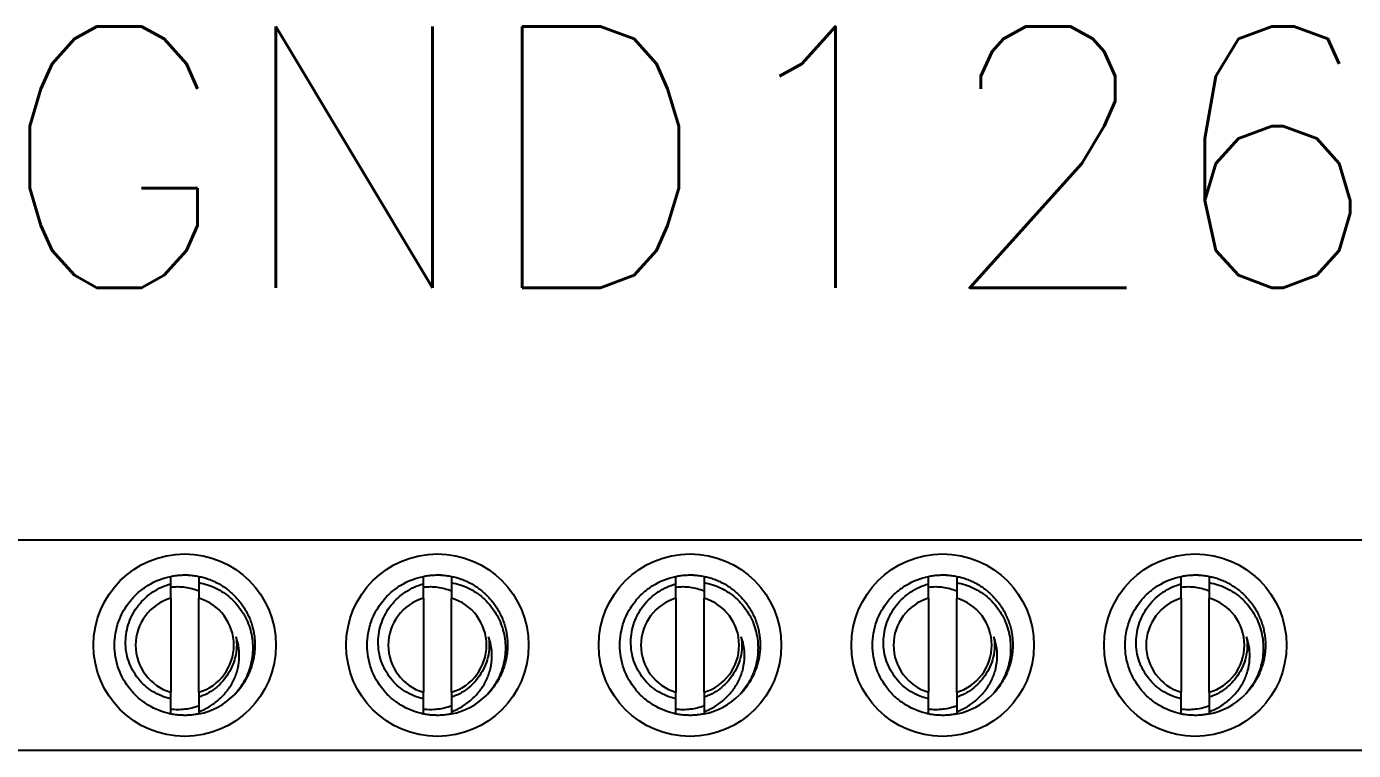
# Model space of a CAD drawing. Header units: inches. Extents: x 0.1 to 89.7, y 0.1 to 57.6.
# Drawn here: x 53.941 to 56.305, y 30.131 to 31.42 of the extents above; entities that cross this region are included whole.
import ezdxf
from ezdxf.enums import TextEntityAlignment as Align

# ---------------------------------------------------------------- set-up
doc = ezdxf.new("R2010")
doc.units = ezdxf.units.IN
doc.header["$MEASUREMENT"] = 0
doc.linetypes.add('SLD-Solid', pattern=[0])
doc.layers.add('PSYMS', color=7, linetype='Continuous')
doc.layers.add('PTAG', color=150, linetype='Continuous')
doc.styles.add('WD', font='romans.shx', dxfattribs={"height": 0.185})

# ---------------------------------------------------------------- blocks, each defined once
blk = doc.blocks.new('HDV1_GND_09')
at = {"color": 7, "linetype": 'SLD-Solid', "lineweight": 25}
for p, q in [((0.0179, 0.3809), (4.9779, 0.3809)), ((1.5729, 0.3027), (1.5729, 0.3159)), ((2.0229, 0.3027), (2.0229, 0.3159)), ((2.4729, 0.3027), (2.4729, 0.3159)), ((2.9229, 0.3027), (2.9229, 0.3159)), ((3.3729, 0.3027), (3.3729, 0.3159)), ((1.5729, 0.2773), (1.5729, 0.1096)), ((1.6229, 0.1096), (1.6229, 0.2773)), ((2.0229, 0.2773), (2.0229, 0.1096)), ((2.0729, 0.1096), (2.0729, 0.2773)), ((2.4729, 0.2773), (2.4729, 0.1096)), ((2.5229, 0.1096), (2.5229, 0.2773)), ((2.9229, 0.2773), (2.9229, 0.1096)), ((2.9729, 0.1096), (2.9729, 0.2773)), ((3.3729, 0.2773), (3.3729, 0.1096)), ((3.4229, 0.1096), (3.4229, 0.2773)), ((1.5974, 0.0685), (1.5979, 0.0684)), ((2.0474, 0.0685), (2.0479, 0.0684)), ((2.4974, 0.0685), (2.4979, 0.0684)), ((2.9474, 0.0685), (2.9479, 0.0684)), ((3.3974, 0.0685), (3.3979, 0.0684)), ((4.9779, 0.0059), (0.0179, 0.0059))]:
    blk.add_line(p, q, dxfattribs=at)
at = {"color": 7, "linetype": 'SLD-Solid', "lineweight": 25, "flags": 128}
for points in [[(1.6045, 0.3182), (1.6034, 0.3183), (1.5979, 0.3184)], [(2.0545, 0.3182), (2.0534, 0.3183), (2.0479, 0.3184)], [(2.5045, 0.3182), (2.5034, 0.3183), (2.4979, 0.3184)], [(2.9545, 0.3182), (2.9534, 0.3183), (2.9479, 0.3184)], [(3.4045, 0.3182), (3.4034, 0.3183), (3.3979, 0.3184)], [(1.5697, 0.0716), (1.5733, 0.0709), (1.5759, 0.0704)], [(2.0197, 0.0716), (2.0233, 0.0709), (2.0259, 0.0704)], [(2.4697, 0.0716), (2.4733, 0.0709), (2.4759, 0.0704)], [(2.9197, 0.0716), (2.9233, 0.0709), (2.9259, 0.0704)], [(3.3697, 0.0716), (3.3733, 0.0709), (3.3759, 0.0704)]]:
    blk.add_lwpolyline(points, dxfattribs=at)
at = {"color": 7, "linetype": 'SLD-Solid', "lineweight": 25}
for centre in [(1.5979, 0.1934), (2.0479, 0.1934), (2.4979, 0.1934), (2.9479, 0.1934), (3.3979, 0.1934)]:
    blk.add_circle(centre, 0.1625, dxfattribs=at)
for centre, radius, start, end in [((1.5979, 0.1934), 0.0875, 106.6015, 253.3985), ((1.5979, 0.1934), 0.0875, 286.6015, 73.3985), ((2.0479, 0.1934), 0.0875, 106.6015, 253.3985), ((2.0479, 0.1934), 0.0875, 286.6015, 73.3985), ((2.4979, 0.1934), 0.0875, 106.6015, 253.3985), ((2.4979, 0.1934), 0.0875, 286.6015, 73.3985), ((2.9479, 0.1934), 0.0875, 106.6015, 253.3985), ((2.9479, 0.1934), 0.0875, 286.6015, 73.3985), ((3.3979, 0.1934), 0.0875, 106.6015, 253.3985), ((3.3979, 0.1934), 0.0875, 286.6015, 73.3985), ((1.5979, 0.1934), 0.125, 281.537, 315), ((2.0479, 0.1934), 0.125, 281.537, 315), ((2.4979, 0.1934), 0.125, 281.537, 315), ((2.9479, 0.1934), 0.125, 281.537, 315), ((3.3979, 0.1934), 0.125, 281.537, 315)]:
    blk.add_arc(centre, radius, start, end, dxfattribs=at)
for points, knots in [([(1.5729, 0.071), (1.5589, 0.0738), (1.5451, 0.0792), (1.5267, 0.0904), (1.521, 0.0946), (1.5104, 0.1039), (1.5056, 0.1088), (1.4922, 0.1252), (1.4849, 0.138), (1.4752, 0.1652), (1.4729, 0.1795), (1.4729, 0.2073), (1.4752, 0.2217), (1.4849, 0.2488), (1.4922, 0.2616), (1.5056, 0.278), (1.5104, 0.283), (1.521, 0.2922), (1.5267, 0.2965), (1.5451, 0.3077), (1.5589, 0.313), (1.5729, 0.3159)], [0, 0, 0, 0, 0.125, 0.125, 0.1875, 0.1875, 0.25, 0.25, 0.375, 0.375, 0.5, 0.5, 0.625, 0.625, 0.75, 0.75, 0.8125, 0.8125, 0.875, 0.875, 1, 1, 1, 1]), ([(1.5729, 0.3158), (1.5742, 0.3161), (1.5785, 0.317), (1.5858, 0.3179), (1.5949, 0.3185), (1.6041, 0.3184), (1.6135, 0.3176), (1.6198, 0.3165), (1.623, 0.3159)], [0, 0, 0, 0, 0.079863, 0.261034, 0.440234, 0.618167, 0.809043, 1, 1, 1, 1]), ([(1.6229, 0.3159), (1.6229, 0.3128), (1.6229, 0.3091), (1.6229, 0.3055), (1.6229, 0.3051)], [0, 0, 0, 0, 0.872154, 1, 1, 1, 1]), ([(1.6229, 0.3159), (1.6258, 0.3152), (1.6317, 0.3139), (1.6404, 0.3111), (1.6488, 0.3077), (1.6572, 0.3036), (1.6654, 0.2987), (1.6734, 0.2932), (1.6809, 0.287), (1.6878, 0.2804), (1.6942, 0.2732), (1.7, 0.2657), (1.7051, 0.2578), (1.7096, 0.2497), (1.7135, 0.2413), (1.7167, 0.2325), (1.7193, 0.2235), (1.7213, 0.2141), (1.7225, 0.2045), (1.723, 0.1949), (1.7227, 0.1853), (1.7217, 0.1757), (1.72, 0.1663), (1.7176, 0.1571), (1.7146, 0.1484), (1.7109, 0.1398), (1.7066, 0.1316), (1.7018, 0.1238), (1.6964, 0.1164), (1.6915, 0.1104), (1.6881, 0.107), (1.6869, 0.1058)], [0, 0, 0, 0, 0.033723, 0.067593, 0.101521, 0.135415, 0.171985, 0.208298, 0.244248, 0.27976, 0.315461, 0.351583, 0.385934, 0.420475, 0.455112, 0.489748, 0.524288, 0.560708, 0.596805, 0.632474, 0.668007, 0.703985, 0.740318, 0.774807, 0.809423, 0.84407, 0.878652, 0.913074, 0.946884, 0.980361, 1, 1, 1, 1]), ([(2.0229, 0.071), (2.0089, 0.0738), (1.9951, 0.0792), (1.9767, 0.0904), (1.971, 0.0946), (1.9604, 0.1039), (1.9556, 0.1088), (1.9422, 0.1252), (1.9349, 0.138), (1.9252, 0.1652), (1.9229, 0.1795), (1.9229, 0.2073), (1.9252, 0.2217), (1.9349, 0.2488), (1.9422, 0.2616), (1.9556, 0.278), (1.9604, 0.283), (1.971, 0.2922), (1.9767, 0.2965), (1.9951, 0.3077), (2.0089, 0.313), (2.0229, 0.3159)], [0, 0, 0, 0, 0.125, 0.125, 0.1875, 0.1875, 0.25, 0.25, 0.375, 0.375, 0.5, 0.5, 0.625, 0.625, 0.75, 0.75, 0.8125, 0.8125, 0.875, 0.875, 1, 1, 1, 1]), ([(2.0229, 0.3158), (2.0242, 0.3161), (2.0285, 0.317), (2.0358, 0.3179), (2.0449, 0.3185), (2.0541, 0.3184), (2.0635, 0.3176), (2.0698, 0.3165), (2.073, 0.3159)], [0, 0, 0, 0, 0.079863, 0.261034, 0.440234, 0.618167, 0.809043, 1, 1, 1, 1]), ([(2.0729, 0.3159), (2.0729, 0.3128), (2.0729, 0.3091), (2.0729, 0.3055), (2.0729, 0.3051)], [0, 0, 0, 0, 0.872154, 1, 1, 1, 1]), ([(2.0729, 0.3159), (2.0758, 0.3152), (2.0817, 0.3139), (2.0904, 0.3111), (2.0988, 0.3077), (2.1072, 0.3036), (2.1154, 0.2987), (2.1234, 0.2932), (2.1309, 0.287), (2.1378, 0.2804), (2.1442, 0.2732), (2.15, 0.2657), (2.1551, 0.2578), (2.1596, 0.2497), (2.1635, 0.2413), (2.1667, 0.2325), (2.1693, 0.2235), (2.1713, 0.2141), (2.1725, 0.2045), (2.173, 0.1949), (2.1727, 0.1853), (2.1717, 0.1757), (2.17, 0.1663), (2.1676, 0.1571), (2.1646, 0.1484), (2.1609, 0.1398), (2.1566, 0.1316), (2.1518, 0.1238), (2.1464, 0.1164), (2.1415, 0.1104), (2.1381, 0.107), (2.1369, 0.1058)], [0, 0, 0, 0, 0.033723, 0.067593, 0.101521, 0.135415, 0.171985, 0.208298, 0.244248, 0.27976, 0.315461, 0.351583, 0.385934, 0.420475, 0.455112, 0.489748, 0.524288, 0.560708, 0.596805, 0.632474, 0.668007, 0.703985, 0.740318, 0.774807, 0.809423, 0.84407, 0.878652, 0.913074, 0.946884, 0.980361, 1, 1, 1, 1]), ([(2.4729, 0.071), (2.4589, 0.0738), (2.4451, 0.0792), (2.4267, 0.0904), (2.421, 0.0946), (2.4104, 0.1039), (2.4056, 0.1088), (2.3922, 0.1252), (2.3849, 0.138), (2.3752, 0.1652), (2.3729, 0.1795), (2.3729, 0.2073), (2.3752, 0.2217), (2.3849, 0.2488), (2.3922, 0.2616), (2.4056, 0.278), (2.4104, 0.283), (2.421, 0.2922), (2.4267, 0.2965), (2.4451, 0.3077), (2.4589, 0.313), (2.4729, 0.3159)], [0, 0, 0, 0, 0.125, 0.125, 0.1875, 0.1875, 0.25, 0.25, 0.375, 0.375, 0.5, 0.5, 0.625, 0.625, 0.75, 0.75, 0.8125, 0.8125, 0.875, 0.875, 1, 1, 1, 1]), ([(2.4729, 0.3158), (2.4742, 0.3161), (2.4785, 0.317), (2.4858, 0.3179), (2.4949, 0.3185), (2.5041, 0.3184), (2.5135, 0.3176), (2.5198, 0.3165), (2.523, 0.3159)], [0, 0, 0, 0, 0.079863, 0.261034, 0.440234, 0.618167, 0.809043, 1, 1, 1, 1]), ([(2.5229, 0.3159), (2.5229, 0.3128), (2.5229, 0.3091), (2.5229, 0.3055), (2.5229, 0.3051)], [0, 0, 0, 0, 0.872154, 1, 1, 1, 1]), ([(2.5229, 0.3159), (2.5258, 0.3152), (2.5317, 0.3139), (2.5404, 0.3111), (2.5488, 0.3077), (2.5572, 0.3036), (2.5654, 0.2987), (2.5734, 0.2932), (2.5809, 0.287), (2.5878, 0.2804), (2.5942, 0.2732), (2.6, 0.2657), (2.6051, 0.2578), (2.6096, 0.2497), (2.6135, 0.2413), (2.6167, 0.2325), (2.6193, 0.2235), (2.6213, 0.2141), (2.6225, 0.2045), (2.623, 0.1949), (2.6227, 0.1853), (2.6217, 0.1757), (2.62, 0.1663), (2.6176, 0.1571), (2.6146, 0.1484), (2.6109, 0.1398), (2.6066, 0.1316), (2.6018, 0.1238), (2.5964, 0.1164), (2.5915, 0.1104), (2.5881, 0.107), (2.5869, 0.1058)], [0, 0, 0, 0, 0.033723, 0.067593, 0.101521, 0.135415, 0.171985, 0.208298, 0.244248, 0.27976, 0.315461, 0.351583, 0.385934, 0.420475, 0.455112, 0.489748, 0.524288, 0.560708, 0.596805, 0.632474, 0.668007, 0.703985, 0.740318, 0.774807, 0.809423, 0.84407, 0.878652, 0.913074, 0.946884, 0.980361, 1, 1, 1, 1]), ([(2.9229, 0.071), (2.9089, 0.0738), (2.8951, 0.0792), (2.8767, 0.0904), (2.871, 0.0946), (2.8604, 0.1039), (2.8556, 0.1088), (2.8422, 0.1252), (2.8349, 0.138), (2.8252, 0.1652), (2.8229, 0.1795), (2.8229, 0.2073), (2.8252, 0.2217), (2.8349, 0.2488), (2.8422, 0.2616), (2.8556, 0.278), (2.8604, 0.283), (2.871, 0.2922), (2.8767, 0.2965), (2.8951, 0.3077), (2.9089, 0.313), (2.9229, 0.3159)], [0, 0, 0, 0, 0.125, 0.125, 0.1875, 0.1875, 0.25, 0.25, 0.375, 0.375, 0.5, 0.5, 0.625, 0.625, 0.75, 0.75, 0.8125, 0.8125, 0.875, 0.875, 1, 1, 1, 1]), ([(2.9229, 0.3158), (2.9242, 0.3161), (2.9285, 0.317), (2.9358, 0.3179), (2.9449, 0.3185), (2.9541, 0.3184), (2.9635, 0.3176), (2.9698, 0.3165), (2.973, 0.3159)], [0, 0, 0, 0, 0.079863, 0.261034, 0.440234, 0.618167, 0.809043, 1, 1, 1, 1]), ([(2.9729, 0.3159), (2.9729, 0.3128), (2.9729, 0.3091), (2.9729, 0.3055), (2.9729, 0.3051)], [0, 0, 0, 0, 0.872154, 1, 1, 1, 1]), ([(2.9729, 0.3159), (2.9758, 0.3152), (2.9817, 0.3139), (2.9904, 0.3111), (2.9988, 0.3077), (3.0072, 0.3036), (3.0154, 0.2987), (3.0234, 0.2932), (3.0309, 0.287), (3.0378, 0.2804), (3.0442, 0.2732), (3.05, 0.2657), (3.0551, 0.2578), (3.0596, 0.2497), (3.0635, 0.2413), (3.0667, 0.2325), (3.0693, 0.2235), (3.0713, 0.2141), (3.0725, 0.2045), (3.073, 0.1949), (3.0727, 0.1853), (3.0717, 0.1757), (3.07, 0.1663), (3.0676, 0.1571), (3.0646, 0.1484), (3.0609, 0.1398), (3.0566, 0.1316), (3.0518, 0.1238), (3.0464, 0.1164), (3.0415, 0.1104), (3.0381, 0.107), (3.0369, 0.1058)], [0, 0, 0, 0, 0.033723, 0.067593, 0.101521, 0.135415, 0.171985, 0.208298, 0.244248, 0.27976, 0.315461, 0.351583, 0.385934, 0.420475, 0.455112, 0.489748, 0.524288, 0.560708, 0.596805, 0.632474, 0.668007, 0.703985, 0.740318, 0.774807, 0.809423, 0.84407, 0.878652, 0.913074, 0.946884, 0.980361, 1, 1, 1, 1]), ([(3.3729, 0.071), (3.3589, 0.0738), (3.3451, 0.0792), (3.3267, 0.0904), (3.321, 0.0946), (3.3104, 0.1039), (3.3056, 0.1088), (3.2922, 0.1252), (3.2849, 0.138), (3.2752, 0.1652), (3.2729, 0.1795), (3.2729, 0.2073), (3.2752, 0.2217), (3.2849, 0.2488), (3.2922, 0.2616), (3.3056, 0.278), (3.3104, 0.283), (3.321, 0.2922), (3.3267, 0.2965), (3.3451, 0.3077), (3.3589, 0.313), (3.3729, 0.3159)], [0, 0, 0, 0, 0.125, 0.125, 0.1875, 0.1875, 0.25, 0.25, 0.375, 0.375, 0.5, 0.5, 0.625, 0.625, 0.75, 0.75, 0.8125, 0.8125, 0.875, 0.875, 1, 1, 1, 1]), ([(3.3729, 0.3158), (3.3742, 0.3161), (3.3785, 0.317), (3.3858, 0.3179), (3.3949, 0.3185), (3.4041, 0.3184), (3.4135, 0.3176), (3.4198, 0.3165), (3.423, 0.3159)], [0, 0, 0, 0, 0.079863, 0.261034, 0.440234, 0.618167, 0.809043, 1, 1, 1, 1]), ([(3.4229, 0.3159), (3.4229, 0.3128), (3.4229, 0.3091), (3.4229, 0.3055), (3.4229, 0.3051)], [0, 0, 0, 0, 0.872154, 1, 1, 1, 1]), ([(3.4229, 0.3159), (3.4258, 0.3152), (3.4317, 0.3139), (3.4404, 0.3111), (3.4488, 0.3077), (3.4572, 0.3036), (3.4654, 0.2987), (3.4734, 0.2932), (3.4809, 0.287), (3.4878, 0.2804), (3.4942, 0.2732), (3.5, 0.2657), (3.5051, 0.2578), (3.5096, 0.2497), (3.5135, 0.2413), (3.5167, 0.2325), (3.5193, 0.2235), (3.5213, 0.2141), (3.5225, 0.2045), (3.523, 0.1949), (3.5227, 0.1853), (3.5217, 0.1757), (3.52, 0.1663), (3.5176, 0.1571), (3.5146, 0.1484), (3.5109, 0.1398), (3.5066, 0.1316), (3.5018, 0.1238), (3.4964, 0.1164), (3.4915, 0.1104), (3.4881, 0.107), (3.4869, 0.1058)], [0, 0, 0, 0, 0.033723, 0.067593, 0.101521, 0.135415, 0.171985, 0.208298, 0.244248, 0.27976, 0.315461, 0.351583, 0.385934, 0.420475, 0.455112, 0.489748, 0.524288, 0.560708, 0.596805, 0.632474, 0.668007, 0.703985, 0.740318, 0.774807, 0.809423, 0.84407, 0.878652, 0.913074, 0.946884, 0.980361, 1, 1, 1, 1]), ([(1.5729, 0.0981), (1.5671, 0.0993), (1.5616, 0.101), (1.5508, 0.1053), (1.5455, 0.108), (1.5356, 0.1142), (1.5309, 0.1177), (1.5222, 0.1255), (1.5182, 0.1298), (1.511, 0.139), (1.5078, 0.1439), (1.5022, 0.1541), (1.4999, 0.1596), (1.4961, 0.1706), (1.4947, 0.1762), (1.4929, 0.1878), (1.4925, 0.1937), (1.4926, 0.2054), (1.4932, 0.2111), (1.4952, 0.2227), (1.4967, 0.2284), (1.5006, 0.2394), (1.503, 0.2447), (1.5086, 0.2549), (1.5119, 0.2599), (1.5191, 0.269), (1.523, 0.2733), (1.5316, 0.2812), (1.5363, 0.2849), (1.5508, 0.2945), (1.5615, 0.2994), (1.5729, 0.3026)], [0, 0, 0, 0, 0.0625, 0.0625, 0.125, 0.125, 0.1875, 0.1875, 0.25, 0.25, 0.3125, 0.3125, 0.375, 0.375, 0.4375, 0.4375, 0.5, 0.5, 0.5625, 0.5625, 0.625, 0.625, 0.6875, 0.6875, 0.75, 0.75, 0.8125, 0.8125, 0.875, 0.875, 1, 1, 1, 1]), ([(1.5729, 0.297), (1.5814, 0.2979), (1.5898, 0.2978), (1.6066, 0.2956), (1.6149, 0.2934), (1.6229, 0.2902)], [0, 0, 0, 0, 0.5, 0.5, 1, 1, 1, 1]), ([(1.6229, 0.3049), (1.6334, 0.303), (1.6435, 0.2997), (1.6627, 0.2903), (1.6716, 0.2844), (1.6835, 0.2737), (1.6872, 0.2698), (1.6941, 0.2617), (1.6973, 0.2574), (1.7059, 0.244), (1.7105, 0.2342), (1.7152, 0.219), (1.7164, 0.2139), (1.7182, 0.2034), (1.7188, 0.198), (1.7193, 0.182), (1.7183, 0.1714), (1.7135, 0.1505), (1.7097, 0.1406), (1.6998, 0.1218), (1.6936, 0.1129), (1.6863, 0.105)], [0, 0, 0, 0, 0.125, 0.125, 0.25, 0.25, 0.3125, 0.3125, 0.375, 0.375, 0.5, 0.5, 0.5625, 0.5625, 0.625, 0.625, 0.75, 0.75, 0.875, 0.875, 1, 1, 1, 1]), ([(2.0229, 0.0981), (2.0171, 0.0993), (2.0116, 0.101), (2.0008, 0.1053), (1.9955, 0.108), (1.9856, 0.1142), (1.9809, 0.1177), (1.9722, 0.1255), (1.9682, 0.1298), (1.961, 0.139), (1.9578, 0.1439), (1.9522, 0.1541), (1.9499, 0.1596), (1.9461, 0.1706), (1.9447, 0.1762), (1.9429, 0.1878), (1.9425, 0.1937), (1.9426, 0.2054), (1.9432, 0.2111), (1.9452, 0.2227), (1.9467, 0.2284), (1.9506, 0.2394), (1.953, 0.2447), (1.9586, 0.2549), (1.9619, 0.2599), (1.9691, 0.269), (1.973, 0.2733), (1.9816, 0.2812), (1.9863, 0.2849), (2.0008, 0.2945), (2.0115, 0.2994), (2.0229, 0.3026)], [0, 0, 0, 0, 0.0625, 0.0625, 0.125, 0.125, 0.1875, 0.1875, 0.25, 0.25, 0.3125, 0.3125, 0.375, 0.375, 0.4375, 0.4375, 0.5, 0.5, 0.5625, 0.5625, 0.625, 0.625, 0.6875, 0.6875, 0.75, 0.75, 0.8125, 0.8125, 0.875, 0.875, 1, 1, 1, 1]), ([(2.0229, 0.297), (2.0314, 0.2979), (2.0398, 0.2978), (2.0566, 0.2956), (2.0649, 0.2934), (2.0729, 0.2902)], [0, 0, 0, 0, 0.5, 0.5, 1, 1, 1, 1]), ([(2.0729, 0.3049), (2.0834, 0.303), (2.0935, 0.2997), (2.1127, 0.2903), (2.1216, 0.2844), (2.1335, 0.2737), (2.1372, 0.2698), (2.1441, 0.2617), (2.1473, 0.2574), (2.1559, 0.244), (2.1605, 0.2342), (2.1652, 0.219), (2.1664, 0.2139), (2.1682, 0.2034), (2.1688, 0.198), (2.1693, 0.182), (2.1683, 0.1714), (2.1635, 0.1505), (2.1597, 0.1406), (2.1498, 0.1218), (2.1436, 0.1129), (2.1363, 0.105)], [0, 0, 0, 0, 0.125, 0.125, 0.25, 0.25, 0.3125, 0.3125, 0.375, 0.375, 0.5, 0.5, 0.5625, 0.5625, 0.625, 0.625, 0.75, 0.75, 0.875, 0.875, 1, 1, 1, 1]), ([(2.4729, 0.0981), (2.4671, 0.0993), (2.4616, 0.101), (2.4508, 0.1053), (2.4455, 0.108), (2.4356, 0.1142), (2.4309, 0.1177), (2.4222, 0.1255), (2.4182, 0.1298), (2.411, 0.139), (2.4078, 0.1439), (2.4022, 0.1541), (2.3999, 0.1596), (2.3961, 0.1706), (2.3947, 0.1762), (2.3929, 0.1878), (2.3925, 0.1937), (2.3926, 0.2054), (2.3932, 0.2111), (2.3952, 0.2227), (2.3967, 0.2284), (2.4006, 0.2394), (2.403, 0.2447), (2.4086, 0.2549), (2.4119, 0.2599), (2.4191, 0.269), (2.423, 0.2733), (2.4316, 0.2812), (2.4363, 0.2849), (2.4508, 0.2945), (2.4615, 0.2994), (2.4729, 0.3026)], [0, 0, 0, 0, 0.0625, 0.0625, 0.125, 0.125, 0.1875, 0.1875, 0.25, 0.25, 0.3125, 0.3125, 0.375, 0.375, 0.4375, 0.4375, 0.5, 0.5, 0.5625, 0.5625, 0.625, 0.625, 0.6875, 0.6875, 0.75, 0.75, 0.8125, 0.8125, 0.875, 0.875, 1, 1, 1, 1]), ([(2.4729, 0.297), (2.4814, 0.2979), (2.4898, 0.2978), (2.5066, 0.2956), (2.5149, 0.2934), (2.5229, 0.2902)], [0, 0, 0, 0, 0.5, 0.5, 1, 1, 1, 1]), ([(2.5229, 0.3049), (2.5334, 0.303), (2.5435, 0.2997), (2.5627, 0.2903), (2.5716, 0.2844), (2.5835, 0.2737), (2.5872, 0.2698), (2.5941, 0.2617), (2.5973, 0.2574), (2.6059, 0.244), (2.6105, 0.2342), (2.6152, 0.219), (2.6164, 0.2139), (2.6182, 0.2034), (2.6188, 0.198), (2.6193, 0.182), (2.6183, 0.1714), (2.6135, 0.1505), (2.6097, 0.1406), (2.5998, 0.1218), (2.5936, 0.1129), (2.5863, 0.105)], [0, 0, 0, 0, 0.125, 0.125, 0.25, 0.25, 0.3125, 0.3125, 0.375, 0.375, 0.5, 0.5, 0.5625, 0.5625, 0.625, 0.625, 0.75, 0.75, 0.875, 0.875, 1, 1, 1, 1]), ([(2.9229, 0.0981), (2.9171, 0.0993), (2.9116, 0.101), (2.9008, 0.1053), (2.8955, 0.108), (2.8856, 0.1142), (2.8809, 0.1177), (2.8722, 0.1255), (2.8682, 0.1298), (2.861, 0.139), (2.8578, 0.1439), (2.8522, 0.1541), (2.8499, 0.1596), (2.8461, 0.1706), (2.8447, 0.1762), (2.8429, 0.1878), (2.8425, 0.1937), (2.8426, 0.2054), (2.8432, 0.2111), (2.8452, 0.2227), (2.8467, 0.2284), (2.8506, 0.2394), (2.853, 0.2447), (2.8586, 0.2549), (2.8619, 0.2599), (2.8691, 0.269), (2.873, 0.2733), (2.8816, 0.2812), (2.8863, 0.2849), (2.9008, 0.2945), (2.9115, 0.2994), (2.9229, 0.3026)], [0, 0, 0, 0, 0.0625, 0.0625, 0.125, 0.125, 0.1875, 0.1875, 0.25, 0.25, 0.3125, 0.3125, 0.375, 0.375, 0.4375, 0.4375, 0.5, 0.5, 0.5625, 0.5625, 0.625, 0.625, 0.6875, 0.6875, 0.75, 0.75, 0.8125, 0.8125, 0.875, 0.875, 1, 1, 1, 1]), ([(2.9229, 0.297), (2.9314, 0.2979), (2.9398, 0.2978), (2.9566, 0.2956), (2.9649, 0.2934), (2.9729, 0.2902)], [0, 0, 0, 0, 0.5, 0.5, 1, 1, 1, 1]), ([(2.9729, 0.3049), (2.9834, 0.303), (2.9935, 0.2997), (3.0127, 0.2903), (3.0216, 0.2844), (3.0335, 0.2737), (3.0372, 0.2698), (3.0441, 0.2617), (3.0473, 0.2574), (3.0559, 0.244), (3.0605, 0.2342), (3.0652, 0.219), (3.0664, 0.2139), (3.0682, 0.2034), (3.0688, 0.198), (3.0693, 0.182), (3.0683, 0.1714), (3.0635, 0.1505), (3.0597, 0.1406), (3.0498, 0.1218), (3.0436, 0.1129), (3.0363, 0.105)], [0, 0, 0, 0, 0.125, 0.125, 0.25, 0.25, 0.3125, 0.3125, 0.375, 0.375, 0.5, 0.5, 0.5625, 0.5625, 0.625, 0.625, 0.75, 0.75, 0.875, 0.875, 1, 1, 1, 1]), ([(3.3729, 0.0981), (3.3671, 0.0993), (3.3616, 0.101), (3.3508, 0.1053), (3.3455, 0.108), (3.3356, 0.1142), (3.3309, 0.1177), (3.3222, 0.1255), (3.3182, 0.1298), (3.311, 0.139), (3.3078, 0.1439), (3.3022, 0.1541), (3.2999, 0.1596), (3.2961, 0.1706), (3.2947, 0.1762), (3.2929, 0.1878), (3.2925, 0.1937), (3.2926, 0.2054), (3.2932, 0.2111), (3.2952, 0.2227), (3.2967, 0.2284), (3.3006, 0.2394), (3.303, 0.2447), (3.3086, 0.2549), (3.3119, 0.2599), (3.3191, 0.269), (3.323, 0.2733), (3.3316, 0.2812), (3.3363, 0.2849), (3.3508, 0.2945), (3.3615, 0.2994), (3.3729, 0.3026)], [0, 0, 0, 0, 0.0625, 0.0625, 0.125, 0.125, 0.1875, 0.1875, 0.25, 0.25, 0.3125, 0.3125, 0.375, 0.375, 0.4375, 0.4375, 0.5, 0.5, 0.5625, 0.5625, 0.625, 0.625, 0.6875, 0.6875, 0.75, 0.75, 0.8125, 0.8125, 0.875, 0.875, 1, 1, 1, 1]), ([(3.3729, 0.297), (3.3814, 0.2979), (3.3898, 0.2978), (3.4066, 0.2956), (3.4149, 0.2934), (3.4229, 0.2902)], [0, 0, 0, 0, 0.5, 0.5, 1, 1, 1, 1]), ([(3.4229, 0.3049), (3.4334, 0.303), (3.4435, 0.2997), (3.4627, 0.2903), (3.4716, 0.2844), (3.4835, 0.2737), (3.4872, 0.2698), (3.4941, 0.2617), (3.4973, 0.2574), (3.5059, 0.244), (3.5105, 0.2342), (3.5152, 0.219), (3.5164, 0.2139), (3.5182, 0.2034), (3.5188, 0.198), (3.5193, 0.182), (3.5183, 0.1714), (3.5135, 0.1505), (3.5097, 0.1406), (3.4998, 0.1218), (3.4936, 0.1129), (3.4863, 0.105)], [0, 0, 0, 0, 0.125, 0.125, 0.25, 0.25, 0.3125, 0.3125, 0.375, 0.375, 0.5, 0.5, 0.5625, 0.5625, 0.625, 0.625, 0.75, 0.75, 0.875, 0.875, 1, 1, 1, 1]), ([(1.6229, 0.0749), (1.6293, 0.0773), (1.6355, 0.0803), (1.6473, 0.0874), (1.6529, 0.0915), (1.6633, 0.1006), (1.668, 0.1055), (1.6766, 0.1162), (1.6804, 0.1221), (1.6868, 0.1343), (1.6893, 0.1406), (1.693, 0.1537), (1.6942, 0.1606), (1.6952, 0.1743), (1.6951, 0.1811), (1.6933, 0.1947), (1.6917, 0.2015), (1.6892, 0.208)], [0, 0, 0, 0, 0.125, 0.125, 0.25, 0.25, 0.375, 0.375, 0.5, 0.5, 0.625, 0.625, 0.75, 0.75, 0.875, 0.875, 1, 1, 1, 1]), ([(1.6892, 0.208), (1.6902, 0.202), (1.6906, 0.1958), (1.6901, 0.1837), (1.6893, 0.1778), (1.6864, 0.166), (1.6844, 0.1602), (1.6794, 0.1493), (1.6763, 0.144), (1.6728, 0.1391)], [0, 0, 0, 0, 0.25, 0.25, 0.5, 0.5, 0.75, 0.75, 1, 1, 1, 1]), ([(2.0729, 0.0749), (2.0793, 0.0773), (2.0855, 0.0803), (2.0973, 0.0874), (2.1029, 0.0915), (2.1133, 0.1006), (2.118, 0.1055), (2.1266, 0.1162), (2.1304, 0.1221), (2.1368, 0.1343), (2.1393, 0.1406), (2.143, 0.1537), (2.1442, 0.1606), (2.1452, 0.1743), (2.1451, 0.1811), (2.1433, 0.1947), (2.1417, 0.2015), (2.1392, 0.208)], [0, 0, 0, 0, 0.125, 0.125, 0.25, 0.25, 0.375, 0.375, 0.5, 0.5, 0.625, 0.625, 0.75, 0.75, 0.875, 0.875, 1, 1, 1, 1]), ([(2.1392, 0.208), (2.1402, 0.202), (2.1406, 0.1958), (2.1401, 0.1837), (2.1393, 0.1778), (2.1364, 0.166), (2.1344, 0.1602), (2.1294, 0.1493), (2.1263, 0.144), (2.1228, 0.1391)], [0, 0, 0, 0, 0.25, 0.25, 0.5, 0.5, 0.75, 0.75, 1, 1, 1, 1]), ([(2.5229, 0.0749), (2.5293, 0.0773), (2.5355, 0.0803), (2.5473, 0.0874), (2.5529, 0.0915), (2.5633, 0.1006), (2.568, 0.1055), (2.5766, 0.1162), (2.5804, 0.1221), (2.5868, 0.1343), (2.5893, 0.1406), (2.593, 0.1537), (2.5942, 0.1606), (2.5952, 0.1743), (2.5951, 0.1811), (2.5933, 0.1947), (2.5917, 0.2015), (2.5892, 0.208)], [0, 0, 0, 0, 0.125, 0.125, 0.25, 0.25, 0.375, 0.375, 0.5, 0.5, 0.625, 0.625, 0.75, 0.75, 0.875, 0.875, 1, 1, 1, 1]), ([(2.5892, 0.208), (2.5902, 0.202), (2.5906, 0.1958), (2.5901, 0.1837), (2.5893, 0.1778), (2.5864, 0.166), (2.5844, 0.1602), (2.5794, 0.1493), (2.5763, 0.144), (2.5728, 0.1391)], [0, 0, 0, 0, 0.25, 0.25, 0.5, 0.5, 0.75, 0.75, 1, 1, 1, 1]), ([(2.9729, 0.0749), (2.9793, 0.0773), (2.9855, 0.0803), (2.9973, 0.0874), (3.0029, 0.0915), (3.0133, 0.1006), (3.018, 0.1055), (3.0266, 0.1162), (3.0304, 0.1221), (3.0368, 0.1343), (3.0393, 0.1406), (3.043, 0.1537), (3.0442, 0.1606), (3.0452, 0.1743), (3.0451, 0.1811), (3.0433, 0.1947), (3.0417, 0.2015), (3.0392, 0.208)], [0, 0, 0, 0, 0.125, 0.125, 0.25, 0.25, 0.375, 0.375, 0.5, 0.5, 0.625, 0.625, 0.75, 0.75, 0.875, 0.875, 1, 1, 1, 1]), ([(3.0392, 0.208), (3.0402, 0.202), (3.0406, 0.1958), (3.0401, 0.1837), (3.0393, 0.1778), (3.0364, 0.166), (3.0344, 0.1602), (3.0294, 0.1493), (3.0263, 0.144), (3.0228, 0.1391)], [0, 0, 0, 0, 0.25, 0.25, 0.5, 0.5, 0.75, 0.75, 1, 1, 1, 1]), ([(3.4229, 0.0749), (3.4293, 0.0773), (3.4355, 0.0803), (3.4473, 0.0874), (3.4529, 0.0915), (3.4633, 0.1006), (3.468, 0.1055), (3.4766, 0.1162), (3.4804, 0.1221), (3.4868, 0.1343), (3.4893, 0.1406), (3.493, 0.1537), (3.4942, 0.1606), (3.4952, 0.1743), (3.4951, 0.1811), (3.4933, 0.1947), (3.4917, 0.2015), (3.4892, 0.208)], [0, 0, 0, 0, 0.125, 0.125, 0.25, 0.25, 0.375, 0.375, 0.5, 0.5, 0.625, 0.625, 0.75, 0.75, 0.875, 0.875, 1, 1, 1, 1]), ([(3.4892, 0.208), (3.4902, 0.202), (3.4906, 0.1958), (3.4901, 0.1837), (3.4893, 0.1778), (3.4864, 0.166), (3.4844, 0.1602), (3.4794, 0.1493), (3.4763, 0.144), (3.4728, 0.1391)], [0, 0, 0, 0, 0.25, 0.25, 0.5, 0.5, 0.75, 0.75, 1, 1, 1, 1]), ([(1.6728, 0.1391), (1.6669, 0.13), (1.6596, 0.1222), (1.6425, 0.1091), (1.6331, 0.1042), (1.6229, 0.1008)], [0, 0, 0, 0, 0.5, 0.5, 1, 1, 1, 1]), ([(2.1228, 0.1391), (2.1169, 0.13), (2.1096, 0.1222), (2.0925, 0.1091), (2.0831, 0.1042), (2.0729, 0.1008)], [0, 0, 0, 0, 0.5, 0.5, 1, 1, 1, 1]), ([(2.5728, 0.1391), (2.5669, 0.13), (2.5596, 0.1222), (2.5425, 0.1091), (2.5331, 0.1042), (2.5229, 0.1008)], [0, 0, 0, 0, 0.5, 0.5, 1, 1, 1, 1]), ([(3.0228, 0.1391), (3.0169, 0.13), (3.0096, 0.1222), (2.9925, 0.1091), (2.9831, 0.1042), (2.9729, 0.1008)], [0, 0, 0, 0, 0.5, 0.5, 1, 1, 1, 1]), ([(3.4728, 0.1391), (3.4669, 0.13), (3.4596, 0.1222), (3.4425, 0.1091), (3.4331, 0.1042), (3.4229, 0.1008)], [0, 0, 0, 0, 0.5, 0.5, 1, 1, 1, 1]), ([(1.5729, 0.071), (1.5729, 0.0741), (1.5729, 0.0804), (1.5729, 0.0891), (1.5729, 0.095), (1.5729, 0.0976), (1.5729, 0.0979)], [0, 0, 0, 0, 0.351256, 0.702512, 0.970015, 1, 1, 1, 1]), ([(1.6229, 0.1007), (1.6229, 0.0988), (1.6229, 0.0969), (1.6229, 0.095), (1.6229, 0.0919), (1.6229, 0.0888), (1.6229, 0.0857), (1.6229, 0.0821), (1.6229, 0.0785), (1.6229, 0.0749)], [0.0001078695, 0.0001078695, 0.0001078695, 0.0001078695, 0.0002740643, 0.0002740643, 0.0002740643, 0.0005481286, 0.0005481286, 0.0005481286, 0.0008648953, 0.0008648953, 0.0008648953, 0.0008648953]), ([(2.0229, 0.071), (2.0229, 0.0741), (2.0229, 0.0804), (2.0229, 0.0891), (2.0229, 0.095), (2.0229, 0.0976), (2.0229, 0.0979)], [0, 0, 0, 0, 0.351256, 0.702512, 0.970015, 1, 1, 1, 1]), ([(2.0729, 0.1007), (2.0729, 0.0988), (2.0729, 0.0969), (2.0729, 0.095), (2.0729, 0.0919), (2.0729, 0.0888), (2.0729, 0.0857), (2.0729, 0.0821), (2.0729, 0.0785), (2.0729, 0.0749)], [0.0001078695, 0.0001078695, 0.0001078695, 0.0001078695, 0.0002740643, 0.0002740643, 0.0002740643, 0.0005481286, 0.0005481286, 0.0005481286, 0.0008648953, 0.0008648953, 0.0008648953, 0.0008648953]), ([(2.4729, 0.071), (2.4729, 0.0741), (2.4729, 0.0804), (2.4729, 0.0891), (2.4729, 0.095), (2.4729, 0.0976), (2.4729, 0.0979)], [0, 0, 0, 0, 0.351256, 0.702512, 0.970015, 1, 1, 1, 1]), ([(2.5229, 0.1007), (2.5229, 0.0988), (2.5229, 0.0969), (2.5229, 0.095), (2.5229, 0.0919), (2.5229, 0.0888), (2.5229, 0.0857), (2.5229, 0.0821), (2.5229, 0.0785), (2.5229, 0.0749)], [0.0001078695, 0.0001078695, 0.0001078695, 0.0001078695, 0.0002740643, 0.0002740643, 0.0002740643, 0.0005481286, 0.0005481286, 0.0005481286, 0.0008648953, 0.0008648953, 0.0008648953, 0.0008648953]), ([(2.9229, 0.071), (2.9229, 0.0741), (2.9229, 0.0804), (2.9229, 0.0891), (2.9229, 0.095), (2.9229, 0.0976), (2.9229, 0.0979)], [0, 0, 0, 0, 0.351256, 0.702512, 0.970015, 1, 1, 1, 1]), ([(2.9729, 0.1007), (2.9729, 0.0988), (2.9729, 0.0969), (2.9729, 0.095), (2.9729, 0.0919), (2.9729, 0.0888), (2.9729, 0.0857), (2.9729, 0.0821), (2.9729, 0.0785), (2.9729, 0.0749)], [0.0001078695, 0.0001078695, 0.0001078695, 0.0001078695, 0.0002740643, 0.0002740643, 0.0002740643, 0.0005481286, 0.0005481286, 0.0005481286, 0.0008648953, 0.0008648953, 0.0008648953, 0.0008648953]), ([(3.3729, 0.071), (3.3729, 0.0741), (3.3729, 0.0804), (3.3729, 0.0891), (3.3729, 0.095), (3.3729, 0.0976), (3.3729, 0.0979)], [0, 0, 0, 0, 0.351256, 0.702512, 0.970015, 1, 1, 1, 1]), ([(3.4229, 0.1007), (3.4229, 0.0988), (3.4229, 0.0969), (3.4229, 0.095), (3.4229, 0.0919), (3.4229, 0.0888), (3.4229, 0.0857), (3.4229, 0.0821), (3.4229, 0.0785), (3.4229, 0.0749)], [0.0001078695, 0.0001078695, 0.0001078695, 0.0001078695, 0.0002740643, 0.0002740643, 0.0002740643, 0.0005481286, 0.0005481286, 0.0005481286, 0.0008648953, 0.0008648953, 0.0008648953, 0.0008648953]), ([(1.6229, 0.0852), (1.6149, 0.0822), (1.6067, 0.0803), (1.5899, 0.0783), (1.5813, 0.0782), (1.5729, 0.079)], [0, 0, 0, 0, 0.5, 0.5, 1, 1, 1, 1]), ([(1.6229, 0.071), (1.6205, 0.0705), (1.6153, 0.0695), (1.6072, 0.0687), (1.5986, 0.0683), (1.59, 0.0686), (1.5814, 0.0694), (1.5757, 0.0704), (1.5729, 0.071)], [0, 0, 0, 0, 0.144028, 0.315854, 0.485778, 0.655359, 0.826889, 1, 1, 1, 1]), ([(2.0729, 0.0852), (2.0649, 0.0822), (2.0567, 0.0803), (2.0399, 0.0783), (2.0313, 0.0782), (2.0229, 0.079)], [0, 0, 0, 0, 0.5, 0.5, 1, 1, 1, 1]), ([(2.0729, 0.071), (2.0705, 0.0705), (2.0653, 0.0695), (2.0572, 0.0687), (2.0486, 0.0683), (2.04, 0.0686), (2.0314, 0.0694), (2.0257, 0.0704), (2.0229, 0.071)], [0, 0, 0, 0, 0.144028, 0.315854, 0.485778, 0.655359, 0.826889, 1, 1, 1, 1]), ([(2.5229, 0.0852), (2.5149, 0.0822), (2.5067, 0.0803), (2.4899, 0.0783), (2.4813, 0.0782), (2.4729, 0.079)], [0, 0, 0, 0, 0.5, 0.5, 1, 1, 1, 1]), ([(2.5229, 0.071), (2.5205, 0.0705), (2.5153, 0.0695), (2.5072, 0.0687), (2.4986, 0.0683), (2.49, 0.0686), (2.4814, 0.0694), (2.4757, 0.0704), (2.4729, 0.071)], [0, 0, 0, 0, 0.144028, 0.315854, 0.485778, 0.655359, 0.826889, 1, 1, 1, 1]), ([(2.9729, 0.0852), (2.9649, 0.0822), (2.9567, 0.0803), (2.9399, 0.0783), (2.9313, 0.0782), (2.9229, 0.079)], [0, 0, 0, 0, 0.5, 0.5, 1, 1, 1, 1]), ([(2.9729, 0.071), (2.9705, 0.0705), (2.9653, 0.0695), (2.9572, 0.0687), (2.9486, 0.0683), (2.94, 0.0686), (2.9314, 0.0694), (2.9257, 0.0704), (2.9229, 0.071)], [0, 0, 0, 0, 0.144028, 0.315854, 0.485778, 0.655359, 0.826889, 1, 1, 1, 1]), ([(3.4229, 0.0852), (3.4149, 0.0822), (3.4067, 0.0803), (3.3899, 0.0783), (3.3813, 0.0782), (3.3729, 0.079)], [0, 0, 0, 0, 0.5, 0.5, 1, 1, 1, 1]), ([(3.4229, 0.071), (3.4205, 0.0705), (3.4153, 0.0695), (3.4072, 0.0687), (3.3986, 0.0683), (3.39, 0.0686), (3.3814, 0.0694), (3.3757, 0.0704), (3.3729, 0.071)], [0, 0, 0, 0, 0.144028, 0.315854, 0.485778, 0.655359, 0.826889, 1, 1, 1, 1])]:
    blk.add_open_spline(points, degree=3, knots=knots, dxfattribs=at)
for points in [[(1.5729, 0.2773), (1.5729, 0.2858), (1.5729, 0.2942), (1.5729, 0.3026)], [(1.6229, 0.3049), (1.6229, 0.2957), (1.6229, 0.2865), (1.6229, 0.2773)], [(2.0229, 0.2773), (2.0229, 0.2858), (2.0229, 0.2942), (2.0229, 0.3026)], [(2.0729, 0.3049), (2.0729, 0.2957), (2.0729, 0.2865), (2.0729, 0.2773)], [(2.4729, 0.2773), (2.4729, 0.2858), (2.4729, 0.2942), (2.4729, 0.3026)], [(2.5229, 0.3049), (2.5229, 0.2957), (2.5229, 0.2865), (2.5229, 0.2773)], [(2.9229, 0.2773), (2.9229, 0.2858), (2.9229, 0.2942), (2.9229, 0.3026)], [(2.9729, 0.3049), (2.9729, 0.2957), (2.9729, 0.2865), (2.9729, 0.2773)], [(3.3729, 0.2773), (3.3729, 0.2858), (3.3729, 0.2942), (3.3729, 0.3026)], [(3.4229, 0.3049), (3.4229, 0.2957), (3.4229, 0.2865), (3.4229, 0.2773)], [(1.5729, 0.0981), (1.5729, 0.1019), (1.5729, 0.1057), (1.5729, 0.1096)], [(1.6229, 0.1096), (1.6229, 0.1066), (1.6229, 0.1037), (1.6229, 0.1008)], [(2.0229, 0.0981), (2.0229, 0.1019), (2.0229, 0.1057), (2.0229, 0.1096)], [(2.0729, 0.1096), (2.0729, 0.1066), (2.0729, 0.1037), (2.0729, 0.1008)], [(2.4729, 0.0981), (2.4729, 0.1019), (2.4729, 0.1057), (2.4729, 0.1096)], [(2.5229, 0.1096), (2.5229, 0.1066), (2.5229, 0.1037), (2.5229, 0.1008)], [(2.9229, 0.0981), (2.9229, 0.1019), (2.9229, 0.1057), (2.9229, 0.1096)], [(2.9729, 0.1096), (2.9729, 0.1066), (2.9729, 0.1037), (2.9729, 0.1008)], [(3.3729, 0.0981), (3.3729, 0.1019), (3.3729, 0.1057), (3.3729, 0.1096)], [(3.4229, 0.1096), (3.4229, 0.1066), (3.4229, 0.1037), (3.4229, 0.1008)], [(1.6229, 0.0749), (1.6229, 0.0736), (1.6229, 0.0723), (1.6229, 0.071)], [(2.0729, 0.0749), (2.0729, 0.0736), (2.0729, 0.0723), (2.0729, 0.071)], [(2.5229, 0.0749), (2.5229, 0.0736), (2.5229, 0.0723), (2.5229, 0.071)], [(2.9729, 0.0749), (2.9729, 0.0736), (2.9729, 0.0723), (2.9729, 0.071)], [(3.4229, 0.0749), (3.4229, 0.0736), (3.4229, 0.0723), (3.4229, 0.071)]]:
    blk.add_open_spline(points, degree=3, dxfattribs=at)
at = {"style": 'WD'}
blk.add_attdef('TAG1', text='', height=0.125, dxfattribs=at).set_placement((5.375, 0.125), align=Align.CENTER)

msp = doc.modelspace()

# ---------------------------------------------------------------- block references
at = {"layer": 'PSYMS'}
ref = msp.add_blockref('HDV1_GND_09', (52.625, 30.125), dxfattribs=at)
ref.add_attrib('P_TAG1', 'GND126', dxfattribs={"layer": 'PTAG', "height": 0.465107, "style": 'WD', "flags": 8}).set_placement((55.12286, 31.1875), align=Align.MIDDLE_CENTER)

doc.saveas('drawing.dxf')
